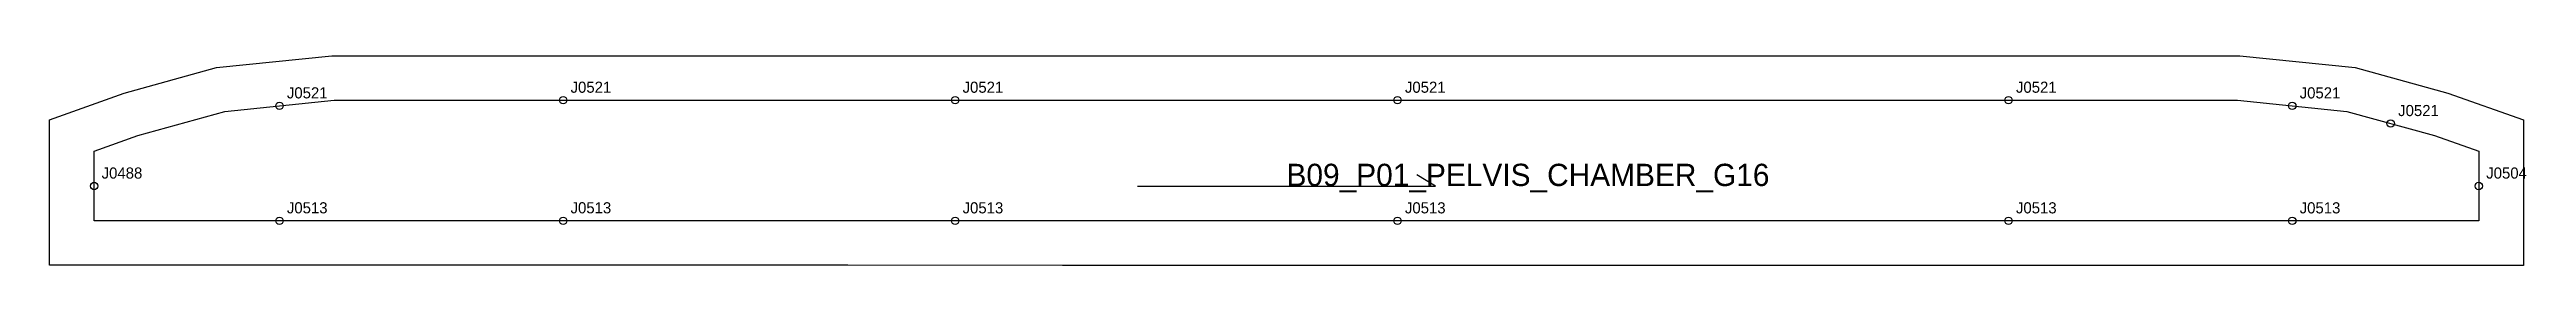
# Model space of a CAD drawing. Header units: millimetres. Extents: x -12 to 654, y -31 to 26.
import ezdxf

# ---------------------------------------------------------------- set-up
doc = ezdxf.new("R2010")
doc.units = ezdxf.units.MM
for name, color, linetype in [('CUT', 1, 'Continuous'), ('GRAIN', 3, 'Continuous'), ('LABEL', 7, 'Continuous'), ('NOTCH', 2, 'Continuous'), ('SEW', 5, 'Continuous')]:
    doc.layers.add(name, color=color, linetype=linetype)

msp = doc.modelspace()

# ---------------------------------------------------------------- linework, layer by layer
at = {"layer": 'CUT'}
msp.add_lwpolyline([(-12, 8.42), (8.06, 15.68), (32.87, 22.55), (63.84, 25.76), (102.72, 25.76), (149.33, 25.76), (202.52, 25.76), (260.22, 25.76), (320.24, 25.76), (380.25, 25.76), (437.96, 25.76), (491.14, 25.76), (537.76, 25.76), (576.63, 25.76), (607.62, 22.55), (632.54, 15.69), (652.83, 8.47), (652.83, -30.76), (628.93, -30.76), (605.39, -30.76), (576.01, -30.76), (537.76, -30.76), (491.14, -30.76), (437.96, -30.76), (380.25, -30.76), (320.24, -30.76), (260.22, -30.76), (202.51, -30.75), (149.33, -30.75), (102.71, -30.75), (64.46, -30.75), (35.11, -30.75), (11.7, -30.75), (-12, -30.75), (-12, 8.42)], close=True, dxfattribs=at)
at = {"layer": 'GRAIN'}
for p, q in [((360.42, -9.38), (355.42, -6.38)), ((280.42, -9.38), (360.42, -9.38))]:
    msp.add_line(p, q, dxfattribs=at)
at = {"layer": 'NOTCH'}
for centre in [(126.02, 13.76), (231.37, 13.76), (350.24, 13.76), (514.45, 13.76), (49.78, 12.24), (590.7, 12.23), (617.16, 7.47), (0, -9.38), (640.83, -9.38), (49.78, -18.75), (126.02, -18.75), (231.37, -18.76), (350.24, -18.76), (514.45, -18.76), (590.7, -18.76)]:
    msp.add_circle(centre, 1, dxfattribs=at)
at = {"layer": 'SEW'}
msp.add_lwpolyline([(0, 0), (11.7, 4.23), (35.11, 10.71), (64.46, 13.76), (102.72, 13.76), (149.33, 13.76), (202.52, 13.76), (260.22, 13.76), (320.24, 13.76), (380.25, 13.76), (437.96, 13.76), (491.14, 13.76), (537.76, 13.76), (576.01, 13.76), (605.39, 10.71), (628.93, 4.23), (640.83, 0), (640.83, -18.76), (628.93, -18.76), (605.39, -18.76), (576.01, -18.76), (537.76, -18.76), (491.14, -18.76), (437.96, -18.76), (380.25, -18.76), (320.24, -18.76), (260.22, -18.76), (202.51, -18.75), (149.33, -18.75), (102.72, -18.75), (64.46, -18.75), (35.11, -18.75), (11.7, -18.75), (0, -18.75)], close=True, dxfattribs=at)

# ---------------------------------------------------------------- texts
at = {"layer": 'LABEL'}
for s, height, p in [('J0521', 3, (51.78, 14.24)), ('J0521', 3, (128.02, 15.76)), ('J0521', 3, (233.37, 15.76)), ('J0521', 3, (352.24, 15.76)), ('J0521', 3, (516.45, 15.76)), ('J0521', 3, (592.7, 14.23)), ('J0521', 3, (619.16, 9.47)), ('J0488', 3, (2, -7.38)), ('B09_P01_PELVIS_CHAMBER_G16', 6, (320.42, -9.38)), ('J0504', 3, (642.83, -7.38)), ('J0513', 3, (51.78, -16.75)), ('J0513', 3, (128.02, -16.75)), ('J0513', 3, (233.37, -16.76)), ('J0513', 3, (352.24, -16.76)), ('J0513', 3, (516.45, -16.76)), ('J0513', 3, (592.7, -16.76))]:
    msp.add_text(s, height=height, dxfattribs=at).set_placement(p)

doc.saveas('drawing.dxf')
